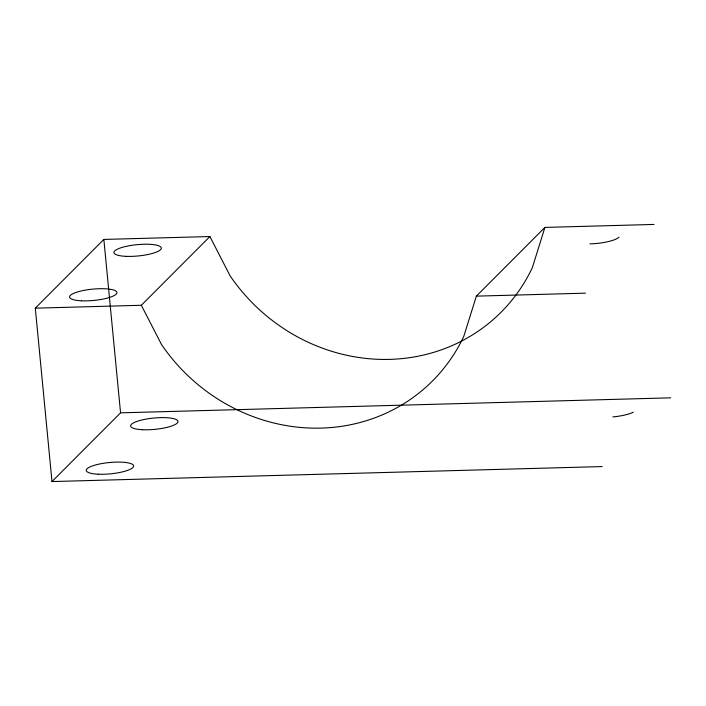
<?xml version="1.0" encoding="UTF-8"?>
<svg xmlns="http://www.w3.org/2000/svg" width="706" height="706" viewBox="0 0 706 706"><rect width="100%" height="100%" fill="white"/><g stroke="black" fill="none" stroke-linecap="round" stroke-linejoin="round"><path stroke-width="1.06" d="M654.003 224.437L544.917 227.411L476.356 296.141L463.771 336.409A181.221 169.096 44.9 0 1 161.586 344.643L141.324 305.274L35.3 308.169L51.997 481.563L602.139 466.569M544.917 227.411L532.333 267.671A181.221 169.096 44.9 0 1 230.147 275.914L209.894 236.545L103.861 239.431L35.3 308.169M141.324 305.274L209.894 236.545M51.997 481.563L120.558 412.834L670.7 397.831M476.356 296.141L585.442 293.166M103.861 239.431L120.558 412.834M633.335 412.18A23.81 5.683 -5.5 0 1 612.843 416.911M618.986 237.19A23.81 5.683 -5.5 0 1 590.013 243.879M142.533 429.725A23.81 5.683 -5.5 0 0 178.009 421.535A23.81 5.683 -5.5 0 0 142.374 419.858A23.81 5.683 -5.5 0 0 142.533 429.725M98.16 474.203A23.81 5.683 -5.5 0 0 133.646 466.013A23.81 5.683 -5.5 0 0 98.01 464.336A23.81 5.683 -5.5 0 0 98.16 474.203M81.472 300.809A23.81 5.683 -5.5 0 0 116.949 292.619A23.81 5.683 -5.5 0 0 81.314 290.943A23.81 5.683 -5.5 0 0 81.472 300.809M125.836 256.331A23.81 5.683 -5.5 0 0 161.312 248.141A23.81 5.683 -5.5 0 0 125.677 246.465A23.81 5.683 -5.5 0 0 125.836 256.331"/></g></svg>
